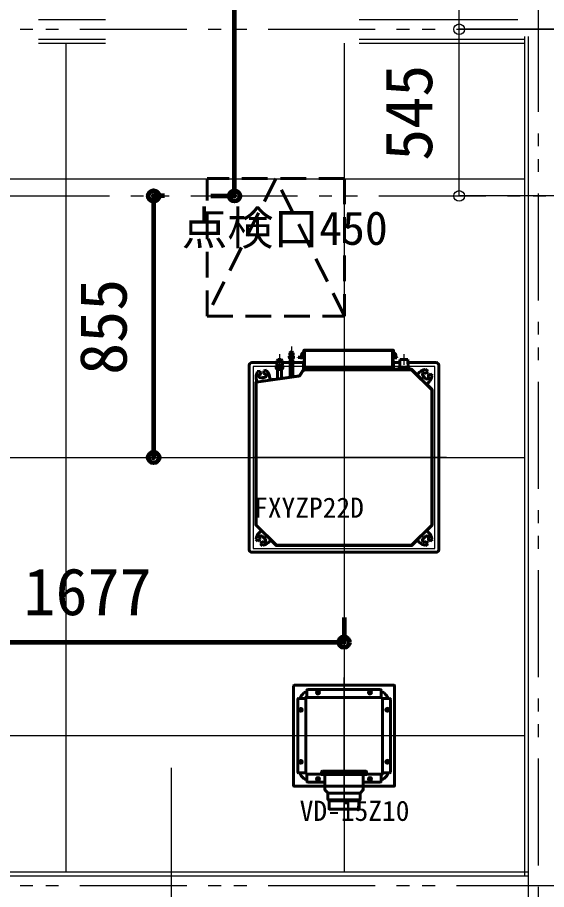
# Model space of a CAD drawing. Units: millimetres at full size. Extents: x -22551 to 92397, y -19340 to 14894.
# Drawn here: x 51918 to 53649, y -3998 to -1146 of the extents above; entities that cross this region are included whole.
import ezdxf
from ezdxf.enums import TextEntityAlignment as Align

# ---------------------------------------------------------------- set-up
doc = ezdxf.new("R2010")
doc.units = ezdxf.units.MM
doc.header["$LTSCALE"] = 70
doc.header["$PDMODE"] = 32
doc.header["$PDSIZE"] = 35
for name, pattern in [('CHAIN1', [8, 5, -1, 1, -1]), ('CHAIN2', [12, 9, -1, 1, -1]), ('DASHED1', [1.8, 1.2, -0.6]), ('DASHED2', [3, 2, -1]), ('DOUBLE_CHAIN1', [8.8, 5, -1, 0.6, -0.6, 0.6, -1]), ('DOUBLE_CHAIN2', [12.8, 9, -1, 0.6, -0.6, 0.6, -1])]:
    doc.linetypes.add(name, pattern=pattern)
for name, color, linetype, lineweight in [('1-0_1-SP_配管(M00_A-00 １階平面図_190409_150.jww)', 7, 'Continuous', 15), ('2-0_通芯', 7, 'Continuous', 15), ('2-2_間仕切り芯', 7, 'DOUBLE_CHAIN1', 15), ('2-3_間仕切り', 7, 'Continuous', 15), ('4-4_ジプトーン・ケイカル', 7, 'Continuous', 15), ('5-0_無題1', 1, 'Continuous', 60), ('9-0_無題1', 5, 'Continuous', 40), ('9-1_無題2', 5, 'DASHED1', 40)]:
    doc.layers.add(name, color=color, linetype=linetype, lineweight=lineweight)
doc.styles.add('ＭＳ ゴシック', font='')
doc.styles.get('ＭＳ ゴシック').set_extended_font_data('MS Gothic')

# ---------------------------------------------------------------- blocks, each defined once
blk = doc.blocks.new('グループ部品-74')
at = {"layer": '9-0_無題1', "color": 4, "linetype": 'CHAIN1', "lineweight": 9}
for p, q in [((52814.52, -2222.73), (52814.52, -2257.73)), ((52775.52, -2247.73), (52775.52, -2282.73)), ((53182.52, -2247.73), (53182.52, -2282.73))]:
    blk.add_line(p, q, dxfattribs=at)
at = {"layer": '9-0_無題1'}
for p, q in [((52808.97, -2244.23), (52808.97, -2251.23)), ((52820.07, -2244.23), (52808.97, -2244.23)), ((52820.07, -2251.23), (52808.97, -2251.23)), ((52811.77, -2240.23), (52810.02, -2241.98)), ((52819.02, -2241.98), (52810.02, -2241.98)), ((52810.02, -2241.98), (52810.02, -2244.23)), ((52810.02, -2251.23), (52810.02, -2253.23)), ((52817.27, -2240.23), (52811.77, -2240.23)), ((52819.02, -2241.98), (52817.27, -2240.23)), ((52819.02, -2244.23), (52819.02, -2241.98)), ((52819.02, -2253.23), (52819.02, -2251.23)), ((52820.07, -2251.23), (52820.07, -2244.23)), ((52846.92, -2253.83), (52846.92, -2250.97)), ((52848.85, -2246.3), (52854.04, -2241.11)), ((52852.22, -2244.18), (52852.22, -2254.63)), ((52852.82, -2244.18), (52852.82, -2254.63)), ((52853.52, -2242.48), (52854.47, -2241.54)), ((52854.92, -2238.99), (52854.92, -2235.24)), ((53147.52, -2234.63), (52855.52, -2234.63)), ((52855.52, -2235.23), (52855.52, -2257.23)), ((53147.52, -2235.23), (52855.52, -2235.23)), ((52855.52, -2238.84), (52855.91, -2238.84)), ((52855.52, -2238.84), (52855.52, -2238.84)), ((52855.91, -2278.14), (52855.91, -2235.23)), ((52856.52, -2288.43), (52856.52, -2235.23)), ((52857.72, -2289.03), (52857.72, -2237.23)), ((53145.32, -2289.63), (53145.32, -2237.23)), ((53147.13, -2235.23), (53147.13, -2296.73)), ((53147.52, -2257.23), (53147.52, -2235.23)), ((53148.12, -2235.24), (53148.12, -2238.99)), ((53149.52, -2242.48), (53148.57, -2241.54)), ((53149.94, -2242.06), (53149, -2241.11)), ((53149.94, -2242.06), (53151.7, -2243.81)), ((53150.22, -2254.63), (53150.22, -2244.18)), ((53150.82, -2254.63), (53150.82, -2244.18)), ((53154.19, -2246.3), (53151.7, -2243.81)), ((53156.12, -2250.97), (53156.12, -2253.83)), ((52766.27, -2275.23), (52684.52, -2275.23)), ((52784.77, -2271.73), (52766.27, -2271.73)), ((52766.27, -2271.73), (52766.27, -2282.23)), ((52770.02, -2265.23), (52767.27, -2267.98)), ((52783.77, -2267.98), (52767.27, -2267.98)), ((52767.27, -2267.98), (52767.27, -2271.73)), ((52781.02, -2265.23), (52770.02, -2265.23)), ((52783.77, -2267.98), (52781.02, -2265.23)), ((52783.77, -2271.73), (52783.77, -2267.98)), ((52784.77, -2282.23), (52784.77, -2271.73)), ((52809.77, -2275.23), (52784.77, -2275.23)), ((52807.52, -2253.97), (52807.52, -2258.5)), ((52807.52, -2258.5), (52809.08, -2259.23)), ((52808.17, -2259.23), (52808.17, -2261.23)), ((52820.87, -2261.23), (52808.17, -2261.23)), ((52812.96, -2253.23), (52809.08, -2253.23)), ((52809.08, -2259.23), (52812.96, -2259.23)), ((52811.35, -2263.23), (52809.77, -2265.23)), ((52819.27, -2265.23), (52809.77, -2265.23)), ((52809.77, -2265.23), (52809.77, -2323.25)), ((52811.34, -2261.23), (52811.35, -2263.23)), ((52817.7, -2263.23), (52811.35, -2263.23)), ((52814.52, -2253.97), (52812.96, -2253.23)), ((52814.52, -2253.97), (52814.52, -2258.5)), ((52814.52, -2258.5), (52816.08, -2259.23)), ((52819.96, -2253.23), (52816.08, -2253.23)), ((52816.08, -2259.23), (52819.96, -2259.23)), ((52817.7, -2263.23), (52817.7, -2261.23)), ((52819.27, -2265.23), (52817.7, -2263.23)), ((52819.27, -2321.92), (52819.27, -2265.23)), ((52856.52, -2275.23), (52819.27, -2275.23)), ((52821.52, -2253.97), (52819.96, -2253.23)), ((52820.87, -2261.23), (52820.87, -2258.85)), ((52821.52, -2253.97), (52821.52, -2258.5)), ((52836.52, -2257.83), (52846.82, -2257.83)), ((52836.52, -2258.43), (52836.52, -2257.83)), ((52836.52, -2258.43), (52843.93, -2258.43)), ((52845.35, -2258.43), (52843.93, -2258.43)), ((52844.32, -2258.43), (52844.32, -2259.83)), ((52848.72, -2259.83), (52844.32, -2259.83)), ((52845.35, -2258.43), (52855.91, -2258.43)), ((52846.31, -2257.23), (52846.31, -2253.83)), ((52846.31, -2253.83), (52852.22, -2253.83)), ((52846.92, -2257.84), (52855.91, -2257.84)), ((52848.72, -2259.83), (52848.72, -2258.43)), ((52851.61, -2255.83), (52851.61, -2253.83)), ((52851.61, -2257.23), (52851.61, -2255.83)), ((52852.22, -2256.63), (52852.22, -2254.63)), ((52852.82, -2256.63), (52852.22, -2256.63)), ((52852.82, -2254.63), (52852.82, -2256.63)), ((52852.82, -2256.63), (52852.82, -2257.23)), ((52853.92, -2276.85), (52854.92, -2276.85)), ((52853.92, -2278.85), (52853.92, -2276.85)), ((52853.92, -2296.11), (52853.92, -2278.85)), ((52855.52, -2276.85), (52854.92, -2276.85)), ((52854.92, -2276.85), (52854.92, -2278.85)), ((52854.92, -2296.11), (52854.92, -2278.85)), ((52855.91, -2254.23), (52855.52, -2254.23)), ((52855.52, -2254.23), (52855.52, -2254.23)), ((52855.52, -2278.85), (52855.52, -2276.85)), ((52856.52, -2278.14), (52855.52, -2278.14)), ((52855.52, -2296.39), (52855.52, -2278.85)), ((52855.91, -2263.03), (52856.51, -2263.03)), ((52855.91, -2269.73), (52856.51, -2269.73)), ((53147.13, -2258.43), (53158.72, -2258.43)), ((53167.02, -2275.23), (53147.13, -2275.23)), ((53147.13, -2277.13), (53148.12, -2277.13)), ((53148.12, -2296.63), (53148.12, -2277.13)), ((53148.13, -2257.84), (53156.13, -2257.84)), ((53150.22, -2256.63), (53150.22, -2254.63)), ((53150.82, -2256.63), (53150.22, -2256.63)), ((53150.22, -2257.23), (53150.22, -2256.63)), ((53150.82, -2254.63), (53150.82, -2256.63)), ((53150.82, -2256.63), (53150.82, -2257.23)), ((53150.83, -2253.83), (53156.73, -2253.83)), ((53150.83, -2255.83), (53150.83, -2253.83)), ((53150.83, -2257.23), (53150.83, -2255.83)), ((53151.43, -2253.83), (53151.43, -2255.83)), ((53151.43, -2255.83), (53151.43, -2257.23)), ((53154.32, -2258.43), (53154.32, -2259.83)), ((53154.32, -2259.83), (53158.72, -2259.83)), ((53156.73, -2253.83), (53156.73, -2257.23)), ((53158.72, -2259.83), (53158.72, -2258.43)), ((53169.33, -2275.23), (53167.02, -2275.23)), ((53288.52, -2275.23), (53198.02, -2275.23)), ((52676.52, -2283.23), (52676.52, -2887.23)), ((52712.04, -2303.24), (52702.63, -2304.57)), ((52703, -2307.19), (52702.63, -2304.57)), ((52712.04, -2303.24), (52713.27, -2312.03)), ((52733.33, -2300.26), (52723.92, -2301.58)), ((52725.15, -2310.36), (52723.92, -2301.58)), ((52733.7, -2302.88), (52733.33, -2300.26)), ((52764.52, -2284.23), (52775.52, -2284.23)), ((52764.52, -2284.23), (52764.52, -2294.23)), ((52775.52, -2294.23), (52764.52, -2294.23)), ((52765.97, -2294.23), (52765.97, -2297.23)), ((52785.07, -2297.23), (52765.97, -2297.23)), ((52784.77, -2282.23), (52766.27, -2282.23)), ((52767.27, -2282.23), (52767.27, -2284.23)), ((52769.17, -2297.23), (52769.17, -2328.81)), ((52775.52, -2284.23), (52775.52, -2294.23)), ((52775.52, -2284.23), (52786.52, -2284.23)), ((52786.52, -2294.23), (52775.52, -2294.23)), ((52781.87, -2327.03), (52781.87, -2297.23)), ((52783.77, -2284.23), (52783.77, -2282.23)), ((52785.07, -2297.23), (52785.07, -2294.23)), ((52786.52, -2284.23), (52786.52, -2294.23)), ((52842.21, -2317.74), (52854.12, -2297.73)), ((52843.83, -2313.06), (52853.92, -2296.11)), ((52844.47, -2315.11), (52851.61, -2303.12)), ((52851.61, -2303.12), (52851.61, -2303.12)), ((52854.78, -2296.63), (52854.12, -2297.73)), ((53207.48, -2297.73), (52854.12, -2297.73)), ((52854.84, -2297.73), (52855.44, -2296.7)), ((52856.52, -2289.03), (52856.52, -2288.43)), ((52857.12, -2288.43), (52856.52, -2288.43)), ((52857.12, -2288.43), (52857.72, -2288.43)), ((52857.12, -2288.43), (52857.12, -2289.03)), ((52857.12, -2289.03), (52857.72, -2289.03)), ((52857.72, -2289.63), (52857.12, -2289.63)), ((52857.72, -2289.63), (52857.72, -2289.03)), ((52871.32, -2289.63), (52857.72, -2289.63)), ((52860.21, -2298.23), (53207.52, -2298.23)), ((52871.62, -2289.63), (52871.32, -2289.63)), ((52871.62, -2289.63), (52893.42, -2289.63)), ((52893.72, -2289.63), (52893.42, -2289.63)), ((53109.32, -2289.63), (52893.72, -2289.63)), ((52909.02, -2297.73), (52909.02, -2297.82)), ((52909.02, -2297.82), (52909.02, -2298.23)), ((52912.02, -2298.23), (52912.02, -2297.73)), ((53109.62, -2289.63), (53109.32, -2289.63)), ((53109.62, -2289.63), (53131.42, -2289.63)), ((53131.72, -2289.63), (53131.42, -2289.63)), ((53145.92, -2289.63), (53131.72, -2289.63)), ((53146.52, -2288.43), (53145.32, -2288.43)), ((53146.52, -2288.43), (53146.52, -2289.03)), ((53162.52, -2296.63), (53148.12, -2296.63)), ((53162.52, -2294.73), (53202.52, -2294.73)), ((53162.52, -2297.73), (53162.52, -2294.73)), ((53202.52, -2297.73), (53202.52, -2294.73)), ((53202.52, -2297.03), (53207.52, -2297.03)), ((53273.52, -2364.23), (53207.52, -2298.23)), ((53273.84, -2363.85), (53207.9, -2297.91)), ((53208.37, -2297.39), (53225.81, -2314.83)), ((53225.32, -2315.32), (53233.87, -2306.77)), ((53251.66, -2298.18), (53253.53, -2296.3)), ((53260.25, -2303.02), (53253.53, -2296.3)), ((53260.25, -2303.02), (53253.98, -2309.29)), ((53255.02, -2297.73), (53254.99, -2297.76)), ((53296.52, -2887.23), (53296.52, -2283.23)), ((52700.82, -2338.45), (52699.15, -2326.56)), ((52700.74, -2337.85), (52699.35, -2338.05)), ((52699.52, -2339.23), (52837.27, -2319.9)), ((52840.57, -2318.83), (52699.54, -2338.63)), ((52714.08, -2324.97), (52727.94, -2323.03)), ((52744.39, -2332.33), (52742.72, -2320.45)), ((52744.31, -2331.74), (52751.49, -2330.73)), ((52751.46, -2330.53), (52762.11, -2329.04)), ((52751.57, -2331.32), (52751.46, -2330.53)), ((52762.11, -2329.04), (52762.22, -2329.83)), ((52843.15, -2314.99), (52841.28, -2318.13)), ((52841.28, -2318.13), (52841.32, -2318.39)), ((52841.51, -2318.26), (52841.28, -2318.13)), ((52842.81, -2314.78), (52843.83, -2313.06)), ((52843.67, -2315.29), (52842.81, -2314.78)), ((53244.13, -2317.73), (53254.03, -2327.63)), ((53256.43, -2346.44), (53264.99, -2337.88)), ((53262.46, -2317.78), (53268.73, -2311.51)), ((53275.45, -2318.22), (53268.73, -2311.51)), ((53273.58, -2320.1), (53275.45, -2318.22)), ((52698.32, -2385.23), (52698.32, -2339.24)), ((52699.02, -2339.22), (52699.02, -2806.33)), ((52699.52, -2806.23), (52699.52, -2339.23)), ((53256.92, -2345.94), (53274.37, -2363.38)), ((53273.52, -2364.23), (53273.52, -2806.23)), ((53274.02, -2806.23), (53274.02, -2364.28)), ((53274.72, -2364.23), (53274.72, -2385.23)), ((52698.92, -2385.23), (52698.32, -2385.23)), ((52698.92, -2386.23), (52698.32, -2386.23)), ((52698.32, -2386.23), (52698.32, -2784.23)), ((52698.92, -2386.23), (52698.92, -2386.23)), ((53274.12, -2385.23), (53274.72, -2385.23)), ((53274.12, -2386.23), (53274.12, -2386.23)), ((53274.12, -2386.23), (53274.72, -2386.23)), ((53274.72, -2784.23), (53274.72, -2386.23)), ((52699.52, -2489.73), (52698.92, -2489.73)), ((52699.11, -2492.73), (52699.52, -2492.73)), ((52699.11, -2507.73), (52699.52, -2507.73)), ((52698.92, -2510.73), (52699.52, -2510.73)), ((52699.52, -2659.73), (52698.92, -2659.73)), ((52699.52, -2662.73), (52698.92, -2662.73)), ((52699.52, -2677.73), (52698.92, -2677.73)), ((52698.92, -2680.73), (52699.52, -2680.73)), ((52698.92, -2784.23), (52698.32, -2784.23)), ((52698.32, -2806.23), (52698.32, -2785.23)), ((52698.92, -2785.23), (52698.32, -2785.23)), ((52698.92, -2784.23), (52698.92, -2784.23)), ((53274.12, -2784.23), (53274.12, -2784.23)), ((53274.12, -2784.23), (53274.72, -2784.23)), ((53274.12, -2785.23), (53274.72, -2785.23)), ((53274.72, -2785.23), (53274.72, -2806.23)), ((52716.12, -2824.53), (52698.67, -2807.08)), ((52765, -2872.56), (52699.2, -2806.76)), ((52765.52, -2872.23), (52699.52, -2806.23)), ((53273.52, -2806.23), (53207.52, -2872.23)), ((53273.84, -2806.66), (53207.94, -2872.56)), ((53274.37, -2807.08), (53256.92, -2824.53)), ((52699.46, -2850.37), (52697.59, -2852.24)), ((52716.54, -2824.1), (52708.05, -2832.59)), ((52728.91, -2852.74), (52719.01, -2842.84)), ((53254.03, -2842.84), (53244.13, -2852.74)), ((53256.45, -2824.05), (53264.99, -2832.59)), ((53273.58, -2850.37), (53275.45, -2852.24)), ((52697.59, -2852.24), (52704.31, -2858.96)), ((52710.58, -2852.69), (52704.31, -2858.96)), ((52712.79, -2867.45), (52719.06, -2861.18)), ((52712.79, -2867.45), (52719.51, -2874.16)), ((52721.38, -2872.29), (52719.51, -2874.16)), ((52747.65, -2855.21), (52739.17, -2863.7)), ((52764.67, -2873.08), (52747.23, -2855.64)), ((53207.52, -2872.73), (52765.42, -2872.73)), ((53207.52, -2872.23), (52765.52, -2872.23)), ((53207.52, -2873.43), (52765.52, -2873.43)), ((52891.02, -2872.83), (52889.52, -2872.83)), ((52891.02, -2872.23), (52891.02, -2872.83)), ((52894.02, -2872.83), (52891.02, -2872.83)), ((52894.02, -2872.23), (52894.02, -2872.64)), ((52894.02, -2872.64), (52894.02, -2872.83)), ((52909.02, -2872.23), (52909.02, -2872.64)), ((52909.02, -2872.83), (52909.02, -2872.64)), ((52912.02, -2872.83), (52912.02, -2872.23)), ((53061.02, -2872.23), (53061.02, -2872.83)), ((53064.02, -2872.83), (53064.02, -2872.23)), ((53079.02, -2872.83), (53079.02, -2872.23)), ((53082.02, -2872.83), (53082.02, -2872.23)), ((53225.81, -2855.64), (53208.37, -2873.08)), ((53225.34, -2855.16), (53233.87, -2863.7)), ((53251.66, -2872.29), (53253.53, -2874.16)), ((53253.53, -2874.16), (53260.25, -2867.45)), ((53253.98, -2861.18), (53260.25, -2867.45)), ((53268.73, -2858.96), (53262.46, -2852.69)), ((53268.73, -2858.96), (53275.45, -2852.24)), ((52684.52, -2895.23), (53288.52, -2895.23))]:
    blk.add_line(p, q, dxfattribs=at)
at = {"layer": '9-0_無題1', "color": 7, "linetype": 'CHAIN2', "lineweight": 15}
for p, q in [((52986.52, -2250.23), (52986.52, -2920.23)), ((53321.52, -2585.23), (52651.52, -2585.23))]:
    blk.add_line(p, q, dxfattribs=at)
at = {"layer": '9-0_無題1', "linetype": 'DASHED2'}
for p, q in [((53169, -2294.73), (53169.5, -2266.22)), ((53194.54, -2265.23), (53170.5, -2265.23)), ((53196.04, -2294.73), (53195.54, -2266.22))]:
    blk.add_line(p, q, dxfattribs=at)
at = {"layer": '9-0_無題1', "color": 7, "linetype": 'DOUBLE_CHAIN2', "lineweight": 15}
for p, q in [((52689.02, -2287.73), (52689.02, -2882.73)), ((52689.02, -2882.73), (53284.02, -2882.73))]:
    blk.add_line(p, q, dxfattribs=at)
at = {"layer": '9-0_無題1', "color": 3, "lineweight": 20}
for p, q in [((52712.04, -2303.24), (52702.63, -2304.57)), ((52703, -2307.19), (52702.63, -2304.57)), ((52712.04, -2303.24), (52713.27, -2312.03)), ((52733.33, -2300.26), (52723.92, -2301.58)), ((52725.15, -2310.36), (52723.92, -2301.58)), ((52733.7, -2302.88), (52733.33, -2300.26)), ((52842.21, -2317.74), (52854.12, -2297.73)), ((53207.48, -2297.73), (52854.12, -2297.73)), ((53225.32, -2315.32), (53207.9, -2297.91)), ((53225.32, -2315.32), (53233.87, -2306.77)), ((53251.66, -2298.18), (53253.53, -2296.3)), ((53260.25, -2303.02), (53253.53, -2296.3)), ((53260.25, -2303.02), (53253.98, -2309.29)), ((53255.02, -2297.73), (53254.99, -2297.76)), ((52700.82, -2338.45), (52699.15, -2326.56)), ((52714.08, -2324.97), (52727.94, -2323.03)), ((52744.39, -2332.33), (52742.72, -2320.45)), ((52840.57, -2318.83), (52744.39, -2332.33)), ((53244.13, -2317.73), (53254.03, -2327.63)), ((53256.43, -2346.44), (53264.99, -2337.88)), ((53262.46, -2317.78), (53268.73, -2311.51)), ((53275.45, -2318.22), (53268.73, -2311.51)), ((53273.58, -2320.1), (53275.45, -2318.22)), ((52699.02, -2339.22), (52699.02, -2806.33)), ((52699.54, -2338.63), (52700.82, -2338.45)), ((53273.84, -2363.85), (53256.43, -2346.44)), ((53274.02, -2806.23), (53274.02, -2364.28)), ((52716.54, -2824.1), (52699.2, -2806.76)), ((53273.84, -2806.66), (53256.45, -2824.05)), ((52699.46, -2850.37), (52697.59, -2852.24)), ((52716.54, -2824.1), (52708.05, -2832.59)), ((52728.91, -2852.74), (52719.01, -2842.84)), ((53254.03, -2842.84), (53244.13, -2852.74)), ((53256.45, -2824.05), (53264.99, -2832.59)), ((53273.58, -2850.37), (53275.45, -2852.24)), ((52697.59, -2852.24), (52704.31, -2858.96)), ((52710.58, -2852.69), (52704.31, -2858.96)), ((52712.79, -2867.45), (52719.06, -2861.18)), ((52712.79, -2867.45), (52719.51, -2874.16)), ((52721.38, -2872.29), (52719.51, -2874.16)), ((52747.65, -2855.21), (52739.17, -2863.7)), ((52765, -2872.56), (52747.65, -2855.21)), ((53207.52, -2872.73), (52765.42, -2872.73)), ((53225.34, -2855.16), (53207.94, -2872.56)), ((53225.34, -2855.16), (53233.87, -2863.7)), ((53251.66, -2872.29), (53253.53, -2874.16)), ((53253.53, -2874.16), (53260.25, -2867.45)), ((53253.98, -2861.18), (53260.25, -2867.45)), ((53268.73, -2858.96), (53262.46, -2852.69)), ((53268.73, -2858.96), (53275.45, -2852.24))]:
    blk.add_line(p, q, dxfattribs=at)
at = {"layer": '9-0_無題1', "color": 7, "linetype": 'DOUBLE_CHAIN2', "lineweight": 15}
blk.add_lwpolyline([(53284.02, -2882.73), (53284.02, -2287.73), (52689.02, -2287.73)], dxfattribs=at)
at = {"layer": '9-0_無題1', "color": 7, "lineweight": 15}
for centre in [(52720.02, -2318.73), (53253.02, -2318.73), (52720.02, -2851.73), (53253.02, -2851.73)]:
    blk.add_circle(centre, 10, dxfattribs=at)
at = {"layer": '9-0_無題1'}
for centre, radius, start, end in [((52853.52, -2250.97), 6.6, 134.99998, 179.99998), ((52855.22, -2244.18), 3, 134.99998, 179.99998), ((52855.22, -2244.18), 2.4, 134.99998, 179.99998), ((52851.92, -2238.99), 3, 315, 0), ((52851.92, -2238.99), 3.6, 315, 0), ((52855.52, -2235.24), 0.602, 90, 179.99998), ((52859.72, -2237.23), 2, 90, 179.99998), ((53143.32, -2237.23), 2, 0, 90), ((53147.52, -2235.24), 0.602, 0, 90), ((53151.12, -2238.99), 3.6, 179.99998, 224.99998), ((53151.12, -2238.99), 3, 179.99998, 224.99998), ((53147.82, -2244.18), 2.4, 0, 45), ((53147.82, -2244.18), 3, 0, 45), ((53149.52, -2250.97), 6.6, 0, 45), ((52684.52, -2283.23), 8, 90, 179.99998), ((52812.27, -2262.04), 9.36, 109.89845, 120.45462), ((52809.77, -2250.43), 9.36, 289.89845, 300.45462), ((52819.27, -2262.04), 9.36, 109.89845, 120.45462), ((52816.77, -2250.43), 9.36, 289.89845, 300.45462), ((52846.92, -2257.23), 0.605, 179.99998, 270), ((52852.22, -2257.23), 0.605, 179.99998, 0), ((52854.92, -2257.23), 0.605, 270, 0), ((53148.13, -2257.23), 0.605, 179.99998, 270), ((53150.83, -2257.23), 0.605, 179.99998, 0), ((53150.83, -2257.23), 0.005, 179.99998, 0), ((53156.13, -2257.23), 0.605, 270, 0), ((53288.52, -2283.23), 8, 0, 90), ((52728.86, -2322.39), 30, 149.55611, 187.98932), ((52713.02, -2324.62), 30, 7.98932, 46.42253), ((52860.21, -2308.23), 10, 90, 149.23727), ((52853.92, -2296.11), 0.002, 329.23727, 0), ((52853.92, -2296.11), 1, 329.23727, 0), ((52854.92, -2296.39), 0.602, 329.23727, 0), ((52857.12, -2289.03), 0.602, 179.99998, 270), ((52857.12, -2289.03), 0.002, 179.99998, 270), ((52921.82, -2297.63), 0.002, 179.99998, 270), ((53145.92, -2289.03), 0.602, 270, 0), ((53148.13, -2296.73), 1, 179.99998, 270), ((53207.48, -2298.33), 0.6, 45, 90), ((53207.52, -2298.24), 1.2, 45, 90), ((53207.52, -2298.24), 0.002, 45, 90), ((53255.09, -2327.98), 30, 96.56679, 134.99998), ((53248.02, -2313.84), 5.5, 52.66225, 224.99998), ((53252.56, -2307.88), 2, 232.66225, 315), ((52699.52, -2339.24), 1.2, 97.98932, 179.99998), ((52713.31, -2319.53), 5.5, 105.65158, 277.98932), ((52711.29, -2312.3), 2, 285.65158, 7.98932), ((52727.13, -2310.08), 2, 187.98932, 270.32706), ((52727.18, -2317.58), 5.5, 277.98932, 90.32706), ((52835.88, -2310), 10, 277.98932, 329.23727), ((53257.91, -2323.74), 5.5, 224.99998, 37.33774), ((53263.88, -2319.19), 2, 134.99998, 217.33774), ((53243.77, -2316.67), 30, 315, 353.4332), ((52699.62, -2339.22), 0.6, 97.98932, 179.99998), ((53273.52, -2364.23), 0.002, 0, 45), ((53273.42, -2364.28), 0.6, 0, 45), ((53273.52, -2364.23), 1.2, 0, 45), ((52699.52, -2806.23), 1.2, 179.99998, 224.99998), ((52699.62, -2806.33), 0.6, 179.99998, 224.99998), ((52699.52, -2806.23), 0.002, 179.99998, 224.99998), ((53273.52, -2806.23), 0.002, 315, 0), ((53273.42, -2806.23), 0.602, 315, 0), ((53273.52, -2806.23), 1.2, 315, 0), ((52729.27, -2853.8), 30, 134.99998, 173.4332), ((52715.13, -2846.73), 5.5, 45, 217.33774), ((52709.16, -2851.28), 2, 315, 37.33774), ((53257.91, -2846.73), 5.5, 322.66225, 134.99998), ((53263.88, -2851.28), 2, 142.66225, 224.99998), ((53243.77, -2853.8), 30, 6.56679, 45), ((52720.48, -2862.59), 2, 52.66225, 134.99998), ((52717.95, -2842.49), 30, 276.56679, 315), ((52725.02, -2856.63), 5.5, 232.66225, 45), ((52765.52, -2872.23), 1.2, 224.99998, 270), ((52765.42, -2872.13), 0.6, 224.99998, 270), ((52765.52, -2872.23), 0.002, 224.99998, 270), ((53207.52, -2872.23), 0.002, 270, 314.99998), ((53207.52, -2872.13), 0.6, 270, 315), ((53207.52, -2872.23), 1.2, 270, 315), ((53255.09, -2842.49), 30, 224.99998, 263.4332), ((53248.02, -2856.63), 5.5, 134.99998, 307.33774), ((53252.56, -2862.59), 2, 45, 127.33774), ((52684.52, -2887.23), 8, 179.99998, 270), ((53288.52, -2887.23), 8, 270, 0)]:
    blk.add_arc(centre, radius, start, end, dxfattribs=at)
at = {"layer": '9-0_無題1', "linetype": 'DASHED2'}
for centre, start, end in [((53170.5, -2266.23), 90, 178.99998), ((53194.54, -2266.23), 1, 90)]:
    blk.add_arc(centre, 1, start, end, dxfattribs=at)
at = {"layer": '9-0_無題1', "color": 3, "lineweight": 20}
for centre, radius, start, end in [((52728.86, -2322.39), 30, 149.55615, 187.98927), ((52713.02, -2324.62), 30, 7.98936, 46.42249), ((53207.48, -2298.33), 0.6, 45.00002, 89.99994), ((53255.09, -2327.98), 30, 96.56683, 134.99995), ((53248.02, -2313.84), 5.5, 52.66225, 224.99998), ((53252.56, -2307.88), 2, 232.66226, 314.99995), ((52713.31, -2319.53), 5.5, 105.65158, 277.98932), ((52711.29, -2312.3), 2, 285.65161, 7.98929), ((52727.13, -2310.08), 2, 187.98935, 270.32704), ((52727.18, -2317.58), 5.5, 277.98932, 90.32706), ((52835.88, -2310), 10, 297.93776, 309.28885), ((53257.91, -2323.74), 5.5, 225, 37.33774), ((53263.88, -2319.19), 2, 135.00003, 217.33772), ((53243.77, -2316.67), 30, 315.00003, 353.43315), ((52699.62, -2339.22), 0.6, 97.98927, 179.99998), ((53273.42, -2364.28), 0.6, 0.00005, 44.99997), ((52699.62, -2806.33), 0.6, 180.00005, 224.99997), ((53273.42, -2806.23), 0.602, 314.99998, 359.99991), ((52729.27, -2853.8), 30, 135.00003, 173.43315), ((52715.13, -2846.73), 5.5, 45, 217.33774), ((52709.16, -2851.28), 2, 315.00003, 37.33772), ((53257.91, -2846.73), 5.5, 322.66225, 134.99998), ((53263.88, -2851.28), 2, 142.66226, 224.99995), ((53243.77, -2853.8), 30, 6.56683, 44.99995), ((52720.48, -2862.59), 2, 52.66226, 134.99995), ((52717.95, -2842.49), 30, 276.56683, 314.99995), ((52725.02, -2856.63), 5.5, 232.66225, 44.99998), ((52765.42, -2872.13), 0.6, 225.00002, 269.99994), ((53207.52, -2872.13), 0.6, 270.00005, 314.99997), ((53255.09, -2842.49), 30, 225.00003, 263.43315), ((53248.02, -2856.63), 5.5, 135, 307.33774), ((53252.56, -2862.59), 2, 45.00003, 127.33772)]:
    blk.add_arc(centre, radius, start, end, dxfattribs=at)
blk = doc.blocks.new('グループ部品-83')
at = {"layer": '9-0_無題1', "color": 7, "linetype": 'CHAIN2', "lineweight": 15}
for p, q in [((52986.52, -3771.05), (52986.52, -3304.92)), ((53177.37, -3495.23), (52794.28, -3495.23))]:
    blk.add_line(p, q, dxfattribs=at)
at = {"layer": '9-0_無題1'}
for p, q in [((52821.52, -3331.73), (52821.52, -3495.23)), ((52821.52, -3331.73), (52821.52, -3495.23)), ((53150.02, -3330.23), (52823.02, -3330.23)), ((53150.02, -3330.23), (52823.02, -3330.23)), ((53151.52, -3495.23), (53151.52, -3331.73)), ((53151.52, -3495.23), (53151.52, -3331.73)), ((52846.56, -3364.24), (52851.09, -3359.8)), ((52855.53, -3355.28), (52851.09, -3359.8)), ((52865.02, -3352.28), (52862.67, -3352.28)), ((52865.02, -3346.73), (52865.02, -3369.73)), ((52868.02, -3343.73), (52986.52, -3343.73)), ((52899.02, -3355.23), (52899.02, -3352.23)), ((52904.02, -3355.23), (52904.02, -3352.23)), ((53105.02, -3343.73), (52986.52, -3343.73)), ((53069.02, -3355.23), (53069.02, -3352.23)), ((53074.02, -3355.23), (53074.02, -3352.23)), ((53108.02, -3346.73), (53108.02, -3369.73)), ((53108.02, -3352.28), (53110.37, -3352.28)), ((53117.51, -3355.28), (53121.95, -3359.8)), ((53126.48, -3364.24), (53121.95, -3359.8)), ((52835.02, -3495.23), (52835.02, -3376.73)), ((52838.02, -3373.73), (52861.02, -3373.73)), ((52843.56, -3373.73), (52843.56, -3371.38)), ((52861.02, -3370.73), (52861.02, -3620.73)), ((53112.02, -3369.73), (52862.02, -3369.73)), ((53112.02, -3620.13), (53112.02, -3369.73)), ((53135.02, -3373.73), (53112.02, -3373.73)), ((53129.48, -3373.73), (53129.48, -3371.38)), ((53138.02, -3495.23), (53138.02, -3376.73)), ((52846.52, -3407.73), (52843.52, -3407.73)), ((52846.52, -3412.73), (52843.52, -3412.73)), ((53126.52, -3407.73), (53129.52, -3407.73)), ((53126.52, -3412.73), (53129.52, -3412.73)), ((52821.52, -3658.73), (52821.52, -3495.23)), ((52821.52, -3658.73), (52821.52, -3495.23)), ((52835.02, -3495.23), (52835.02, -3613.73)), ((53138.02, -3495.23), (53138.02, -3613.73)), ((53151.52, -3495.23), (53151.52, -3658.73)), ((53151.52, -3495.23), (53151.52, -3658.73)), ((52846.52, -3577.73), (52843.52, -3577.73)), ((52846.52, -3582.73), (52843.52, -3582.73)), ((53126.52, -3577.73), (53129.52, -3577.73)), ((53126.52, -3582.73), (53129.52, -3582.73)), ((52838.02, -3616.73), (52861.02, -3616.73)), ((52843.56, -3616.73), (52843.56, -3619.09)), ((52861.02, -3620.73), (52912.52, -3620.73)), ((52865.02, -3643.73), (52865.02, -3620.73)), ((52911.52, -3621.33), (52911.52, -3621.83)), ((52911.52, -3621.33), (53111.42, -3621.33)), ((52912.52, -3613.73), (52912.52, -3621.33)), ((52915.52, -3610.73), (53057.52, -3610.73)), ((53060.52, -3613.73), (53060.52, -3621.33)), ((53060.52, -3620.73), (53111.42, -3620.73)), ((53061.52, -3621.33), (53061.52, -3621.83)), ((53108.02, -3643.73), (53108.02, -3620.73)), ((53112.02, -3600.73), (53112.62, -3600.73)), ((53135.02, -3616.73), (53112.02, -3616.73)), ((53112.62, -3600.73), (53112.62, -3620.13)), ((53129.48, -3616.73), (53129.48, -3619.09)), ((52846.56, -3626.22), (52851.09, -3630.66)), ((52855.53, -3635.19), (52851.09, -3630.66)), ((52865.02, -3638.19), (52862.67, -3638.19)), ((52868.02, -3646.73), (52923.52, -3646.73)), ((52899.02, -3635.23), (52899.02, -3638.23)), ((52904.02, -3635.23), (52904.02, -3638.23)), ((52911.52, -3621.83), (53061.52, -3621.83)), ((52923.52, -3670.78), (52923.52, -3623.83)), ((53049.52, -3670.78), (53049.52, -3623.83)), ((53105.02, -3646.73), (53049.52, -3646.73)), ((53069.02, -3635.23), (53069.02, -3638.23)), ((53074.02, -3635.23), (53074.02, -3638.23)), ((53108.02, -3638.19), (53110.37, -3638.19)), ((53117.51, -3635.19), (53121.95, -3630.66)), ((53126.48, -3626.22), (53121.95, -3630.66)), ((52924.55, -3673.26), (52933.14, -3681.86)), ((52924.55, -3673.26), (52933.14, -3681.86)), ((53048.49, -3673.26), (53039.9, -3681.86)), ((53048.49, -3673.26), (53039.9, -3681.86)), ((53049.52, -3670.78), (53049.52, -3660.23)), ((53150.02, -3660.23), (53049.52, -3660.23)), ((52934.02, -3682.73), (53039.02, -3682.73)), ((52934.02, -3683.98), (52934.02, -3703.41)), ((52934.02, -3683.98), (52934.02, -3703.41)), ((53039.02, -3704.23), (52934.02, -3704.23)), ((52934.61, -3704.82), (52937.08, -3707.29)), ((52934.61, -3704.82), (52937.08, -3707.29)), ((53038.43, -3704.82), (53035.96, -3707.29)), ((53038.43, -3704.82), (53035.96, -3707.29)), ((53039.02, -3683.98), (53039.02, -3703.41)), ((53039.02, -3683.98), (53039.02, -3703.41)), ((52937.52, -3707.73), (53035.52, -3707.73)), ((52937.52, -3708.36), (52937.52, -3734.23)), ((52937.52, -3708.36), (52937.52, -3734.23)), ((52938.02, -3734.73), (53035.02, -3734.73)), ((52938.02, -3734.73), (53035.02, -3734.73)), ((53035.52, -3708.36), (53035.52, -3734.23)), ((53035.52, -3708.36), (53035.52, -3734.23))]:
    blk.add_line(p, q, dxfattribs=at)
for points in [[(53150.02, -3660.23), (52923.52, -3660.23), (52823.02, -3660.23)], [(52923.52, -3670.78), (52923.52, -3660.23), (52823.02, -3660.23)]]:
    blk.add_lwpolyline(points, dxfattribs=at)
for centre in [(52901.52, -3353.73), (53071.52, -3353.73), (52845.02, -3410.23), (53128.02, -3410.23), (52845.02, -3580.23), (53128.02, -3580.23), (52901.52, -3636.73), (53071.52, -3636.73)]:
    blk.add_circle(centre, 5, dxfattribs=at)
for centre, radius, start, end in [((52823.02, -3331.73), 1.5, 90, 180), ((52823.02, -3331.73), 1.5, 90, 180), ((53150.02, -3331.73), 1.5, 0, 90), ((53150.02, -3331.73), 1.5, 0, 90), ((52853.56, -3371.38), 10, 134.44351, 180), ((52862.67, -3362.28), 10, 90, 135.55649), ((52868.02, -3346.73), 3, 90, 180), ((52901.52, -3352.23), 2.5, 0, 180.00007), ((52901.52, -3355.23), 2.5, 180.00007, 0), ((53071.52, -3352.23), 2.5, 359.99993, 180), ((53071.52, -3355.23), 2.5, 180, 359.99993), ((53105.02, -3346.73), 3, 0, 90), ((53110.37, -3362.28), 10, 44.44351, 90), ((53119.48, -3371.38), 10, 0, 45.55649), ((52838.02, -3376.73), 3, 90, 180), ((52862.02, -3370.73), 1, 90, 180), ((53135.02, -3376.73), 3, 0, 90), ((52843.52, -3410.23), 2.5, 89.99993, 270), ((52846.52, -3410.23), 2.5, 270, 89.99993), ((53126.52, -3410.23), 2.5, 90.00007, 270), ((53129.52, -3410.23), 2.5, 270, 90.00007), ((52843.52, -3580.23), 2.5, 90, 270.00007), ((52846.52, -3580.23), 2.5, 270.00007, 90), ((53126.52, -3580.23), 2.5, 90, 269.99993), ((53129.52, -3580.23), 2.5, 269.99993, 90), ((52838.02, -3613.73), 3, 180, 270), ((52853.56, -3619.09), 10, 180, 225.55649), ((52915.52, -3613.73), 3, 90, 180), ((53057.52, -3613.73), 3, 0, 90), ((53111.02, -3619.73), 1, 270, 0), ((53111.42, -3620.13), 0.6, 270, 0), ((53111.42, -3620.13), 1.2, 270, 0), ((53119.48, -3619.09), 10, 314.44351, 0), ((53135.02, -3613.73), 3, 270, 0), ((52862.67, -3628.19), 10, 224.44351, 270), ((52868.02, -3643.73), 3, 180, 270), ((52901.52, -3635.23), 2.5, 0, 179.99993), ((52901.52, -3638.23), 2.5, 179.99993, 0), ((52921.52, -3623.83), 2, 0, 90), ((53051.52, -3623.83), 2, 90, 180), ((53071.52, -3635.23), 2.5, 0.00007, 180), ((53071.52, -3638.23), 2.5, 180, 0.00007), ((53105.02, -3643.73), 3, 270, 0), ((53110.37, -3628.19), 10, 270, 315.55649), ((52823.02, -3658.73), 1.5, 180, 270), ((52823.02, -3658.73), 1.5, 180, 270), ((52927.02, -3670.78), 3.5, 180, 225), ((52927.02, -3670.78), 3.5, 180, 225), ((53046.02, -3670.78), 3.5, 315, 0), ((53046.02, -3670.78), 3.5, 315, 0), ((53150.02, -3658.73), 1.5, 270, 0), ((53150.02, -3658.73), 1.5, 270, 0), ((52931.02, -3683.98), 3, 0, 45), ((52931.02, -3683.98), 3, 0, 45), ((52936.02, -3703.41), 2, 180, 225), ((52936.02, -3703.41), 2, 180, 225), ((53037.02, -3703.41), 2, 315, 0), ((53037.02, -3703.41), 2, 315, 0), ((53042.02, -3683.98), 3, 135, 180), ((53042.02, -3683.98), 3, 135, 180), ((52936.02, -3708.36), 1.5, 0, 45), ((52936.02, -3708.36), 1.5, 0, 45), ((52938.02, -3734.23), 0.5, 180, 270), ((52938.02, -3734.23), 0.5, 180, 270), ((53035.02, -3734.23), 0.5, 270, 0), ((53035.02, -3734.23), 0.5, 270, 0), ((53037.02, -3708.36), 1.5, 135, 180), ((53037.02, -3708.36), 1.5, 135, 180)]:
    blk.add_arc(centre, radius, start, end, dxfattribs=at)
blk = doc.blocks.new('グループ部品-116')
at = {"layer": '9-1_無題2'}
for p, q in [((52538.36, -2123.1), (52538.36, -1673.1)), ((52988.36, -1673.1), (52538.36, -1673.1)), ((52988.36, -1673.1), (52988.36, -2123.1)), ((52538.36, -2123.1), (52988.36, -2123.1))]:
    blk.add_line(p, q, dxfattribs=at)
blk = doc.blocks.new('グループ部品-117')
at = {"layer": '9-1_無題2'}
for p, q in [((52763.36, -1673.1), (52538.36, -2123.1)), ((52988.36, -2123.1), (52763.36, -1673.1))]:
    blk.add_line(p, q, dxfattribs=at)
blk.add_blockref('グループ部品-116', (0, 0), dxfattribs=at)

msp = doc.modelspace()

# ---------------------------------------------------------------- linework, layer by layer
at = {"layer": '1-0_1-SP_配管(M00_A-00 １階平面図_190409_150.jww)'}
for p, q in [((53363.07, -1185.23), (53363.07, 14.77)), ((53363.07, -1730.23), (53363.07, -1185.23)), ((53905.16, -1185.23), (53363.07, -1185.23)), ((53784.26, -1730.23), (53363.07, -1730.23)), ((52421.52, -3905.03), (52421.52, -4333.77))]:
    msp.add_line(p, q, dxfattribs=at)
for p in [(53363.07, -1185.23), (53363.07, -1730.23)]:
    msp.add_point(p, dxfattribs=at)
at = {"layer": '2-0_通芯', "linetype": 'DOUBLE_CHAIN1'}
msp.add_line((45708.82, -1730.23), (92121.52, -1730.23), dxfattribs=at)
at = {"layer": '2-2_間仕切り芯'}
for p, q in [((53621.52, 7518.34), (53621.52, -7611.2)), ((48426.52, -1185.23), (54064.82, -1185.23)), ((52421.52, -3600.44), (52421.52, -6779.75)), ((48426.52, -3985.23), (54064.82, -3985.23))]:
    msp.add_line(p, q, dxfattribs=at)
at = {"layer": '2-3_間仕切り'}
for p, q in [((51986.52, -1152.73), (52206.52, -1152.73)), ((53036.52, -1152.73), (53554.92, -1152.73)), ((51986.52, -1217.73), (52206.52, -1217.73)), ((53036.52, -1217.73), (53576.52, -1217.73)), ((53576.52, -1209.23), (53576.52, -3952.73)), ((53589.02, -1209.23), (53589.02, -4295.23)), ((51986.52, -1230.23), (52206.52, -1230.23)), ((53036.52, -1230.23), (53576.52, -1230.23)), ((50536.52, -3940.23), (53589.02, -3940.23)), ((50536.52, -3952.73), (53589.02, -3952.73))]:
    msp.add_line(p, q, dxfattribs=at)
at = {"layer": '4-4_ジプトーン・ケイカル'}
for p, q in [((52076.52, -1230.23), (52076.52, -3940.23)), ((52986.52, -1230.23), (52986.52, -3940.23)), ((53576.52, -1675.23), (50966.52, -1675.23)), ((50576.52, -2585.23), (53576.52, -2585.23)), ((53576.52, -3495.23), (50576.52, -3495.23))]:
    msp.add_line(p, q, dxfattribs=at)
at = {"layer": '5-0_無題1'}
for p, q in [((52628.18, -1730.23), (52628.18, 1164.77)), ((52363.7, -1730.23), (52363.7, -2585.23)), ((52399.69, -1730.23), (52363.7, -1730.23)), ((52550.83, -1730.23), (52628.18, -1730.23)), ((52357.93, -2585.23), (52363.7, -2585.23)), ((52986.52, -3108.03), (52986.52, -3189.16)), ((51309.33, -3189.16), (52986.52, -3189.16))]:
    msp.add_line(p, q, dxfattribs=at)
for p in [(52363.7, -1730.23), (52628.18, -1730.23), (52363.7, -2585.23), (52986.52, -3189.16)]:
    msp.add_point(p, dxfattribs=at)

# ---------------------------------------------------------------- block references
at = {"layer": '9-0_無題1'}
for name in ['グループ部品-74', 'グループ部品-83']:
    msp.add_blockref(name, (0, 0), dxfattribs=at)
at = {"layer": '9-1_無題2'}
msp.add_blockref('グループ部品-117', (0, 0), dxfattribs=at)

# ---------------------------------------------------------------- texts
at = {"layer": '1-0_1-SP_配管(M00_A-00 １階平面図_190409_150.jww)', "style": 'ＭＳ ゴシック'}
msp.add_text('545', height=154, rotation=90, dxfattribs=at).set_placement((53321.07, -1615.23), align=Align.BOTTOM_LEFT)
at = {"layer": '5-0_無題1', "style": 'ＭＳ ゴシック'}
msp.add_text('855', height=154, rotation=90, dxfattribs=at).set_placement((52321.7, -2315.23), align=Align.BOTTOM_LEFT)
msp.add_text('1677', height=154, dxfattribs=at).set_placement((51937.93, -3147.16), align=Align.BOTTOM_LEFT)
at = {"layer": '9-0_無題1', "color": 7, "style": 'ＭＳ ゴシック'}
for s, p in [('FXYZP22D', (52692.33, -2802.05)), ('VD-15Z10', (52841.39, -3793.39))]:
    msp.add_text(s, height=65.98, dxfattribs=at).set_placement(p, align=Align.BOTTOM_LEFT)
at = {"layer": '9-1_無題2', "color": 7, "style": 'ＭＳ ゴシック'}
msp.add_text('点検口450', height=110, dxfattribs=at).set_placement((52455.02, -1923.06), align=Align.BOTTOM_LEFT)

doc.saveas('drawing.dxf')
